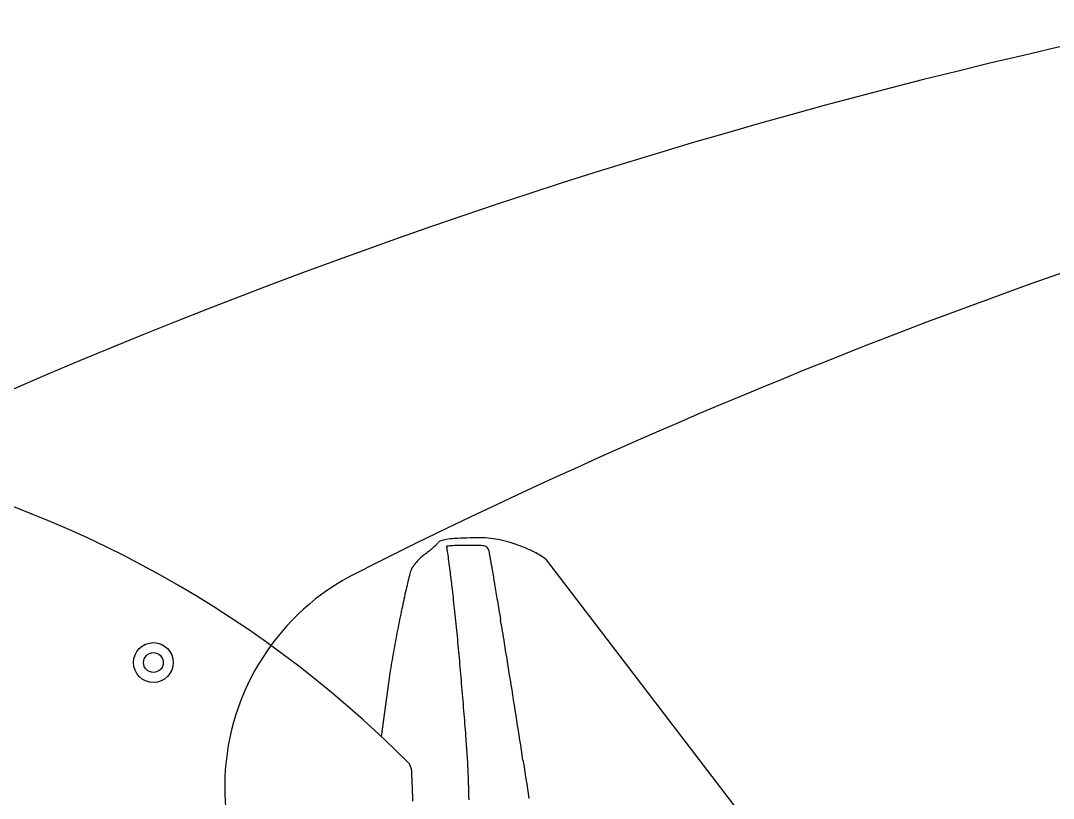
# Model space of a CAD drawing. Header units: metres. Extents: x 26.3 to 44.2, y 14.4 to 19.6.
# Drawn here: x 35.0126 to 35.0911, y 15.2611 to 15.3202 of the extents above; entities that cross this region are included whole.
import ezdxf

# ---------------------------------------------------------------- set-up
doc = ezdxf.new("R2010")
doc.units = ezdxf.units.M
doc.header["$MEASUREMENT"] = 0
for name, color, linetype in [('Brakes', 11, 'Continuous'), ('Rims', 10, 'Continuous'), ('Tyres', 190, 'Continuous')]:
    doc.layers.add(name, color=color, linetype=linetype)

msp = doc.modelspace()

# ---------------------------------------------------------------- linework, layer by layer
at = {"layer": 'Brakes', "linetype": 'ByBlock'}
for p, q in [((35.0775724309747, 15.24655006335469), (35.0525618677357, 15.27922686807469)), ((35.0406653665957, 15.27062371191069), (35.04001413166574, 15.26580323647518)), ((35.0423159347547, 15.26332952443269), (35.04214550221128, 15.26373348258117))]:
    msp.add_line(p, q, dxfattribs=at)
for radius in [0.001512029355742486, 0.0007518716406317413]:
    msp.add_circle((35.02269794588771, 15.27141963933898), radius, dxfattribs=at)
msp.add_arc((34.98189598257325, 15.20382262018052), 0.0849665584227265, 44.83851932975984, 315.4796601216781, dxfattribs=at)
at = {"layer": 'Brakes'}
for centre, radius, start, end in [((35.04328196629816, 15.28133056460902), 0.001319077742567214, 313.3509107562199, 322.0929837098512), ((35.04466204784258, 15.2802559297754), 0.0004300549267502068, 107.9413141786452, 142.0930659955402), ((35.04539636182673, 15.27798801813494), 0.002813883829220288, 99.41124019574406, 107.9411619346019), ((35.04595244258046, 15.27463317734503), 0.006214498851574423, 93.67061698117668, 99.41136985958363), ((35.04758483150736, 15.24918810240707), 0.03171188170171808, 91.95504350305102, 93.67067627709238), ((35.04735389606376, 15.25595414369458), 0.02494190046963852, 89.56159873884965, 91.95510020089353), ((35.04748052694601, 15.27250564931758), 0.008389910445242555, 84.1679718895995, 89.56148819945592), ((35.04766517345157, 15.27431324409778), 0.006572909283696042, 77.92946105339155, 84.1681175913664), ((35.04692255989626, 15.27084060114434), 0.01012406740106747, 73.41576462936898, 77.92940084481654), ((35.04727757993214, 15.27203267671708), 0.008880249328764163, 69.4158041553196, 73.41578927935166), ((35.03744318058887, 15.28759117096123), 0.009880848701112804, 306.7563069924148, 308.9527307481333), ((35.03751836163553, 15.28749812905886), 0.009761228533126668, 308.9528941171583, 311.1694841179396), ((35.03825769517962, 15.28665267631384), 0.00863810590696206, 311.1695308992994, 313.3510591112228), ((35.0450177923023, 15.28022406495507), 4.024080659971402e-05, 94.52204971103005, 180.0004946176067), ((35.0455287901648, 15.28022406918772), 0.0005512386691140749, 180.0004760485783, 187.9121706932476), ((35.47875866060807, 15.3404287409599), 0.4379443377772934, 187.9115562930502, 187.9851240715207), ((35.04717108444672, 15.25299551045708), 0.02735380606472277, 93.63197811667034, 94.52166251181949), ((35.04624931679049, 15.26751697060837), 0.01280312015178316, 91.36374785212384, 93.63189911779851), ((35.04654602064988, 15.25505177289097), 0.02527184852771898, 90.0000168455977, 91.36364030615658), ((35.04654601053755, 15.23740669676413), 0.04291692465455346, 88.71612602205978, 89.99999641924583), ((35.04747072733923, 15.27866694745656), 0.001646312975510767, 75.08287067553219, 88.71645389442334), ((35.04779859413722, 15.27989770085845), 0.0003726369674985142, 37.87722158274013, 75.08206940256532), ((35.04762285659135, 15.27976099621657), 0.0005952843212007669, 11.67307476704113, 37.87789523508393), ((35.03980002184286, 15.27814481172755), 0.008583325120090456, 10.23717499797522, 11.67298844745535), ((35.04552474708191, 15.26736545931967), 0.01386576246538663, 66.55112462933776, 69.41576441132368), ((35.04583474719592, 15.26808001547959), 0.01308685902262398, 63.65327078514467, 66.55136601351849), ((35.04946894284848, 15.27541819218288), 0.004898073070503725, 57.61791041460567, 63.65319825017961), ((35.04627911834874, 15.27584900176069), 0.004813600408414931, 137.1158512812971, 141.8152799145993), ((35.04662430382842, 15.2755283876588), 0.005284712303175731, 132.5151834382619, 137.1156457171706), ((35.04569967023244, 15.27653695376638), 0.003916445925936538, 126.7565256017763, 132.5156015912214), ((35.1926828853181, 15.30029897083114), 0.1490676380276449, 187.9850551169752, 188.2337187024997), ((35.30951088125241, 15.317204643372), 0.267112470180654, 188.2337853479682, 188.3944426874703), ((35.02488956939563, 15.27545205848181), 0.02373497559859578, 9.564865840151743, 10.23705799801009), ((35.02351169723505, 15.27522000300892), 0.02513225202758713, 8.898809391707909, 9.564584476787322), ((35.03251134249689, 15.27662904850685), 0.01602296972617734, 7.966285637918198, 8.899055777838653), ((35.04860772816433, 15.27406019062975), 0.006506133688290223, 52.5726011368995, 57.61793982169705), ((35.12989194944002, 15.25658140595056), 0.0903245820643023, 166.1591988325816, 166.9553777817231), ((35.0438939415261, 15.27776949725208), 0.001754877434778797, 152.6558199600984, 166.1594545430108), ((35.04372848790599, 15.27785504363931), 0.001568616637399903, 141.8151318723139, 152.6554233366232), ((35.01303360487296, 15.27345404677057), 0.03257551775407052, 6.571371814246122, 8.39448506215363), ((35.06402527274437, 15.28103921036667), 0.0157980504849737, 187.9665591184675, 189.3872470694647), ((35.64467121949766, 15.37702782602327), 0.604324625769643, 189.3868804099654, 189.4895544399668), ((35.55574500566877, 15.36216269628324), 0.5141645260156774, 189.4894829243918, 189.6334099034921), ((35.111965233194, 15.26073472855482), 0.07192302658630745, 166.95530471469, 168.1488796023168), ((34.84715972284866, 15.25434536747596), 0.1995464324732827, 6.094098430693797, 6.571486175157597), ((35.7846783929852, 15.40102004653963), 0.7463721690772727, 189.6333220861615, 189.7421840590972), ((35.14835675190947, 15.25309823120069), 0.109107145861317, 168.1488691292696, 169.0222817638077), ((34.82300137491217, 15.25176604454812), 0.2238420839727554, 5.609391383438008, 6.094112955477603), ((34.84605113799157, 15.23986609149902), 0.2059889604540399, 9.224491483773315, 9.742215266768325), ((35.15697897602872, 15.2514260092966), 0.1178900311949859, 169.022419726042, 169.8477045668926), ((34.82981305472317, 15.25243531378625), 0.2169976042192299, 5.113144768917881, 5.609325444301163), ((34.05477569727774, 15.11136107149096), 1.007631251781048, 9.064936879497584, 9.224448304001378), ((35.13356407561203, 15.25561908624513), 0.09410265101612617, 169.8478213284592, 170.8250522212886), ((34.61120990600273, 15.23287409418574), 0.4364742042074422, 4.857717618907119, 5.113256689620899), ((34.46041773619461, 15.22005887205991), 0.5878099514503369, 4.653273060640085, 4.857704347748025), ((33.93835298278199, 15.09278608896885), 1.125526452812459, 8.905203941036577, 9.064944548469922), ((34.50958766556175, 15.2240610833708), 0.5384774099656174, 4.446771110344136, 4.653265043764915), ((34.06827894472773, 15.11314283883233), 0.994015415819615, 8.729947396401277, 8.90527244750538), ((34.89282667845978, 15.25386448295981), 0.1540812814287872, 3.922611395903073, 4.446752273078647), ((35.00222284205825, 15.2613658229524), 0.0444282344500388, 2.083807295647947, 3.922504001044629), ((34.95368663125625, 15.25849015496775), 0.08876132567418521, 2.398644203190335, 3.125381434646), ((36.59993740852798, 15.50189412456857), 1.567316686718817, 188.7299026109438, 188.8376186683989), ((34.87893962025521, 15.25688019486221), 0.1677930334710677, 1.399443240591781, 2.083781997202134), ((34.9892899612791, 15.25998140863222), 0.05312677858597598, 0.9622768685854602, 2.398777840428527)]:
    msp.add_arc(centre, radius, start, end, dxfattribs=at)
at = {"layer": 'Rims'}
for centre, radius, start, end in [((35.19242851952542, 14.87517136351978), 0.4543631819999999, 97.92308624074167, 118.9468114050894), ((35.24243229240783, 14.87238611264846), 0.4543631820000001, 103.0771330959613, 116.7223090934141), ((35.04629272973538, 15.26198823592438), 0.01817452728, 116.7223090934141, 238.9468114050894)]:
    msp.add_arc(centre, radius, start, end, dxfattribs=at)
at = {"layer": 'Tyres'}
for radius in [0.2498997501, 0.23172522282, 0.2208077144671304]:
    msp.add_circle((34.98189598257325, 15.20382262018052), radius, dxfattribs=at)

doc.saveas('drawing.dxf')
